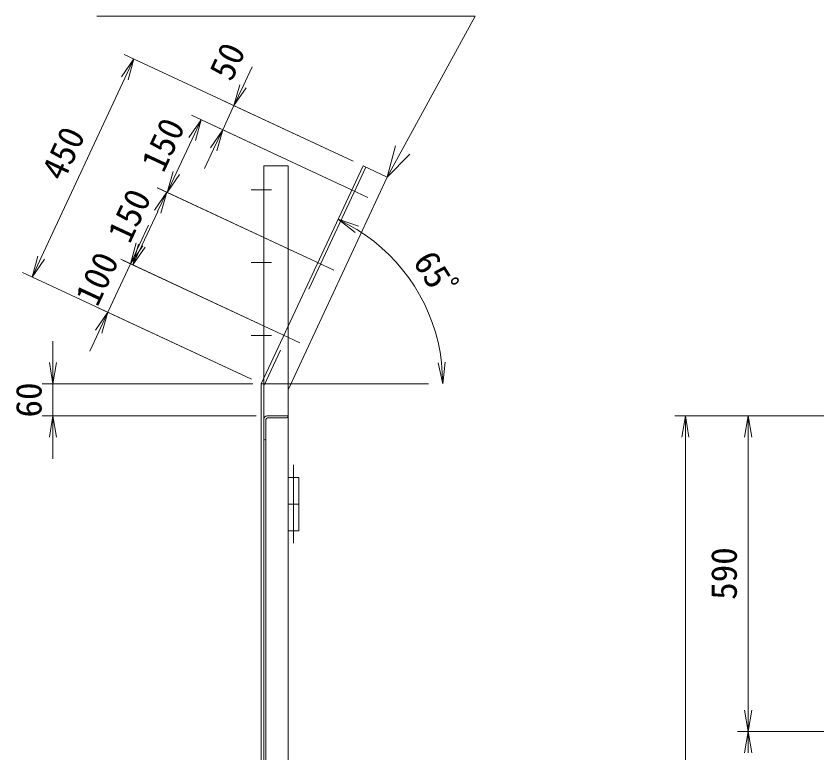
# Model space of a CAD drawing. Units: millimetres, scale not verified. Extents: x -5936 to 5936, y -4198 to 4198.
# Drawn here: x -1450 to 60, y -58 to 1320 of the extents above; entities that cross this region are included whole.
import ezdxf
from ezdxf.enums import TextEntityAlignment as Align

# ---------------------------------------------------------------- set-up
doc = ezdxf.new("R2010")
doc.units = ezdxf.units.MM
doc.header["$LTSCALE"] = 30
for name, pattern in [('USER1', [58, 30, -9, 2.5, -5, 2.5, -9]), ('USER2', [12.6, 8.4, -4.2]), ('USER3', [50.5, 30, -9, 2.5, -9])]:
    doc.linetypes.add(name, pattern=pattern)
for name, color, linetype, lineweight in [('0-3_27', 3, 'Continuous', 9), ('0-5_D-STR1', 1, 'Continuous', 9), ('0-6_D-STR-DIM', 7, 'Continuous', 9), ('0-7_D-STR-TXT', 7, 'Continuous', 9), ('0-A_33', 1, 'USER3', 9), ('0-C_0', 7, 'Continuous', 9), ('0-E_1', 7, 'Continuous', 9)]:
    doc.layers.add(name, color=color, linetype=linetype, lineweight=lineweight)
doc.styles.add('ＭＳ ゴシック', font='')
doc.styles.get('ＭＳ ゴシック').set_extended_font_data('MS Gothic')

# ---------------------------------------------------------------- blocks, each defined once
blk = doc.blocks.new('_OPEN')
at = {"layer": '0-C_0'}
blk.add_line((-30, 5), (0, 0), dxfattribs=at)
blk.add_lwpolyline([(-30, -5), (0, 0), (-30, 0)], dxfattribs=at)

msp = doc.modelspace()

# ---------------------------------------------------------------- linework, layer by layer
at = {"layer": '0-3_27', "linetype": 'USER3'}
msp.add_line((-931.8, 334.49), (-931.8, 480.93), dxfattribs=at)
at = {"layer": '0-3_27'}
for p, q in [((-921.8, 457.32), (-941.8, 457.32)), ((-941.8, 357.32), (-941.8, 457.32)), ((-921.8, 357.32), (-921.8, 457.32)), ((-921.8, 407.32), (-941.8, 407.32)), ((-921.8, 357.32), (-941.8, 357.32))]:
    msp.add_line(p, q, dxfattribs=at)
at = {"layer": '0-5_D-STR1'}
for p, q in [((-801.62, 1040.15), (-991.8, 632.32)), ((-801.62, 1040.15), (-756.31, 1019.02)), ((-756.31, 1019.02), (-941.8, 621.23)), ((-941.8, 645.71), (-941.8, -1527.68)), ((-991.8, 632.32), (-991.8, -1527.68)), ((-986.8, 552.32), (-986.8, 567.32)), ((-986.8, 527.32), (-986.8, 566.69)), ((-983.43, 529.57), (-983.43, 563.32)), ((-983.43, -1154.93), (-983.43, 563.32)), ((-981.18, 572.32), (-941.8, 572.32)), ((-977.8, 568.94), (-944.05, 568.94)), ((-941.8, 572.32), (-941.8, 571.19)), ((-986.8, -1192.06), (-986.8, 557.1)), ((-986.8, 527.32), (-985.68, 527.32))]:
    msp.add_line(p, q, dxfattribs=at)
at = {"layer": '0-5_D-STR1', "linetype": 'USER1'}
for p, q in [((-986.8, 566.69), (-986.8, 1040.15)), ((-986.8, 1040.15), (-941.8, 1040.15)), ((-941.8, 1040.15), (-941.8, 621.23))]:
    msp.add_line(p, q, dxfattribs=at)
at = {"layer": '0-5_D-STR1', "linetype": 'USER2'}
msp.add_line((-796.19, 1037.62), (-986.36, 629.78), dxfattribs=at)
at = {"layer": '0-5_D-STR1', "linetype": 'USER3'}
for p, q in [((-972.6, 994.84), (-1010.66, 994.84)), ((-972.6, 858.89), (-1010.66, 858.89)), ((-972.6, 722.95), (-1010.66, 722.95))]:
    msp.add_line(p, q, dxfattribs=at)
at = {"layer": '0-5_D-STR1'}
for centre, radius, start, end in [((-981.18, 566.69), 5.62, 90, 180), ((-977.8, 563.32), 5.62, 90, 180), ((-944.05, 571.19), 2.25, 270, 0), ((-985.68, 529.57), 2.25, 270, 0)]:
    msp.add_arc(centre, radius, start, end, dxfattribs=at)
at = {"layer": '0-6_D-STR-DIM'}
for p, q in [((-819.75, 1048.61), (-1248.03, 1248.32)), ((-1025.85, 1188.85), (-1008.94, 1225.1)), ((-1403.18, 868.28), (-1246.81, 1203.61)), ((-1042.75, 1152.59), (-1063.88, 1107.28)), ((-819.75, 1048.61), (-1060.88, 1161.05)), ((-840.88, 1003.29), (-1122.23, 1134.49)), ((-840.88, 1003.29), (-1082.01, 1115.73)), ((-1150.6, 1026.34), (-1121.01, 1089.78)), ((-1080.79, 1071.03), (-1097.69, 1034.77)), ((-904.27, 867.35), (-1186.62, 999)), ((-904.27, 867.35), (-1185.63, 998.54)), ((-1214.98, 890.86), (-1185.39, 954.3)), ((-1219.4, 892.92), (-1202.5, 929.17)), ((-967.67, 731.4), (-1254.43, 865.12)), ((-967.67, 731.4), (-1250.01, 863.06)), ((-1278.57, 766.04), (-1236.31, 856.67)), ((-1009.93, 640.77), (-1438.21, 840.48)), ((-1009.93, 640.77), (-1296.69, 774.49)), ((-1295.47, 729.78), (-1312.38, 693.53)), ((-1381.07, 672.32), (-1381.07, 712.32)), ((-1011.8, 632.32), (-1401.07, 632.32)), ((-1381.07, 632.32), (-1381.07, 572.32)), ((-1007.34, 632.32), (-1327.03, 632.32)), ((-991.8, 632.32), (-679.25, 632.32)), ((-1001.18, 572.32), (-1401.07, 572.32)), ((19.56, 572.32), (-219.13, 572.32)), ((59.56, 572.32), (-101.86, 572.32)), ((-1381.07, 532.32), (-1381.07, 492.32)), ((-199.13, 532.32), (-199.13, -1157.68)), ((-81.86, 22.32), (-81.86, 532.32)), ((59.56, -17.68), (-101.86, -17.68)), ((59.56, -17.68), (-101.86, -17.68))]:
    msp.add_line(p, q, dxfattribs=at)
msp.add_arc((-991.8, 632.32), 339.46, 6.75529, 58.24471, dxfattribs=at)
at = {"layer": '0-7_D-STR-TXT'}
msp.add_line((-1299.35, 1319.79), (-592.35, 1319.79), dxfattribs=at)
at = {"layer": '0-A_33'}
for p, q in [((-845.86, 1005.61), (-792.82, 980.88)), ((-909.25, 869.67), (-856.22, 844.94)), ((-972.64, 733.72), (-919.61, 708.99))]:
    msp.add_line(p, q, dxfattribs=at)
at = {"layer": '0-E_1'}
for q in [(-592.35, 1319.79), (-741.21, 1077.09), (-714.2, 1061.76)]:
    msp.add_line((-756.31, 1019.02), q, dxfattribs=at)

# ---------------------------------------------------------------- block references
at = {"layer": '0-6_D-STR-DIM', "xscale": 1.333333, "yscale": 1.333333}
for p, rotation in [((-1229.91, 1239.87), 65), ((-1042.75, 1152.59), 245), ((-1104.11, 1126.04), 65), ((-1063.88, 1107.28), 65), ((-1167.5, 990.09), 245), ((-1168.49, 990.55), 65), ((-848.34, 939.97), 151.62236), ((-1236.31, 856.67), 245), ((-1231.88, 854.6), 245), ((-1420.09, 832.03), 245), ((-1278.57, 766.04), 65), ((-1381.07, 632.32), 270), ((-652.34, 632.32), 273.37764), ((-1381.07, 572.32), 90), ((-199.13, 572.32), 90), ((-81.86, 572.32), 90), ((-81.86, -17.68), 270), ((-81.86, -17.68), 90)]:
    msp.add_blockref('_OPEN', p, dxfattribs=dict(at, rotation=rotation))

# ---------------------------------------------------------------- texts
at = {"layer": '0-6_D-STR-DIM', "style": 'ＭＳ ゴシック'}
for s, rotation, p in [('50', 65, (-1034.44, 1189.38)), ('150', 65, (-1161.52, 1018.88)), ('450', 65, (-1347.99, 1002.61)), ('150', 65, (-1224.53, 886.33)), ('100', 65, (-1284.96, 768.3)), ('65ﾟ', 302.5, (-722.04, 853.23)), ('60', 90, (-1387.82, 569.32)), ('590', 90, (-88.61, 228.44))]:
    msp.add_text(s, height=48.17, rotation=rotation, dxfattribs=at).set_placement(p, align=Align.BOTTOM_LEFT)

doc.saveas('drawing.dxf')
